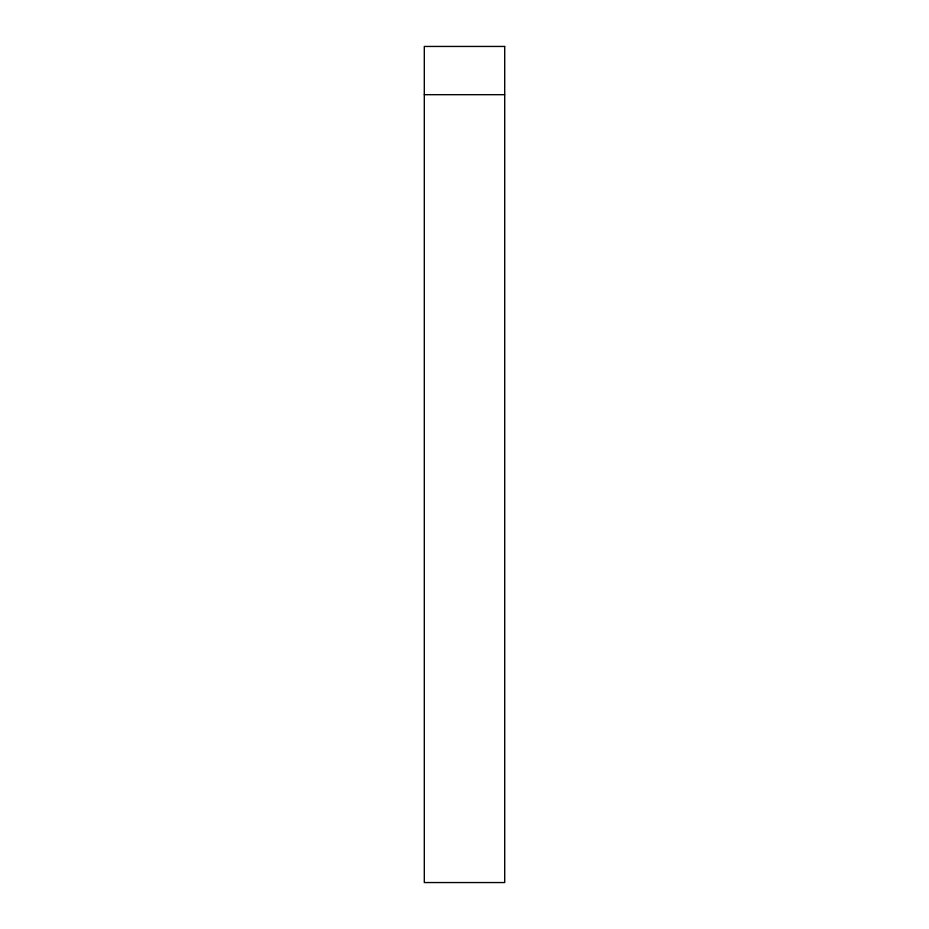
<?xml version="1.0" encoding="UTF-8"?>
<svg xmlns="http://www.w3.org/2000/svg" width="929" height="929" viewBox="0 0 929 929"><rect width="100%" height="100%" fill="white"/><g stroke="black" fill="none" stroke-linecap="round" stroke-linejoin="round"><path stroke-width="1.39" d="M424.298 94.688L504.702 94.688M504.702 46.45L424.298 46.45L424.298 882.55L504.702 882.55L504.702 46.45"/></g></svg>
